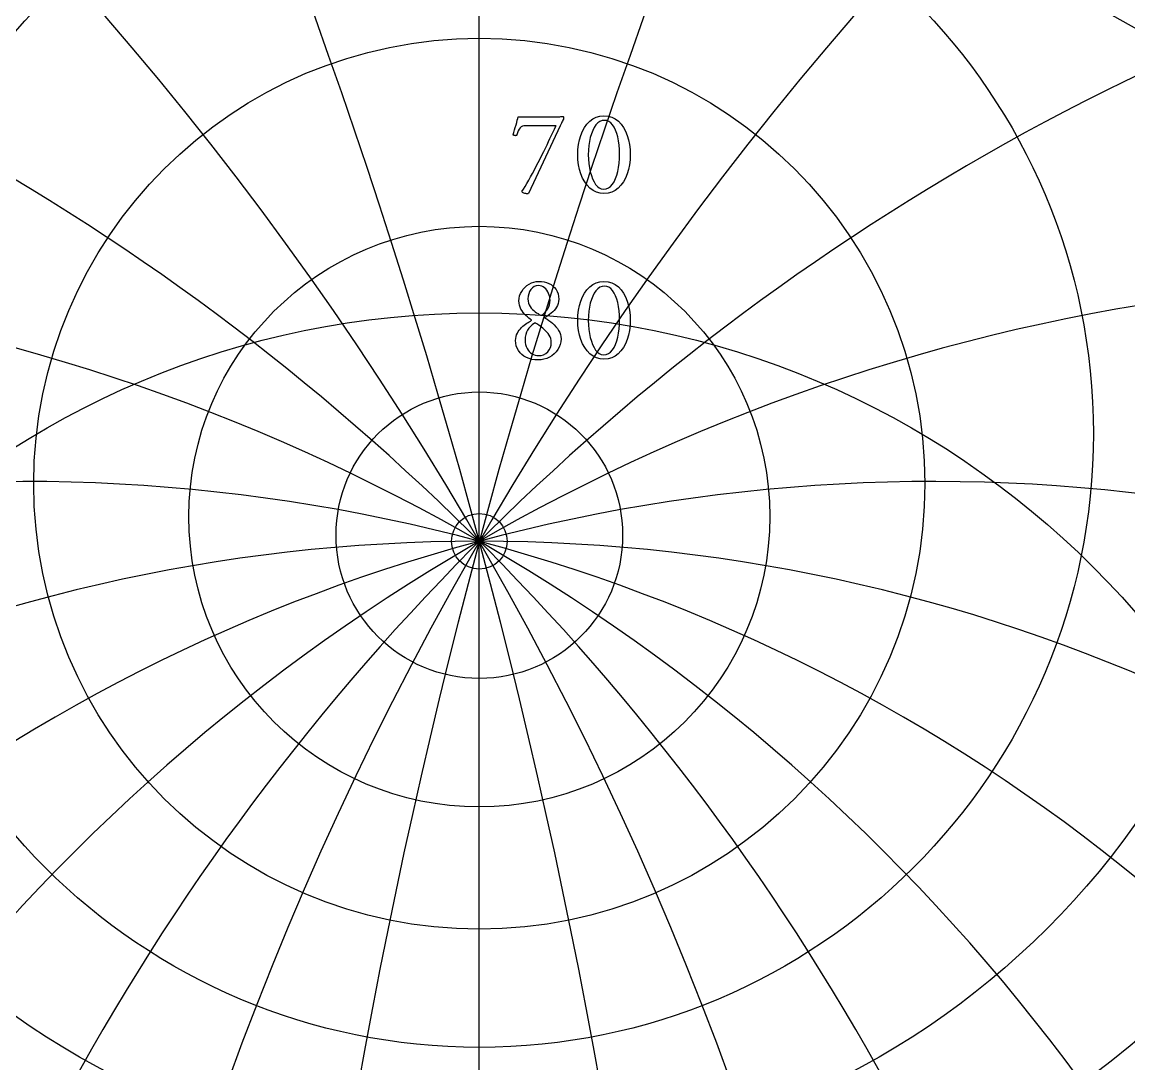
# Model space of a CAD drawing. Header units: millimetres. Extents: x -32.4 to 32.3, y -32.4 to 33.4.
# Drawn here: x -7.2 to 10.22, y 1.84 to 18.25 of the extents above; entities that cross this region are included whole.
import ezdxf

# ---------------------------------------------------------------- set-up
doc = ezdxf.new("R2010")
doc.units = ezdxf.units.MM
for name, color, linetype in [('CUT_OUTER', 1, 'Continuous'), ('ENGRAVE', 7, 'Continuous'), ('ENGRAVE_FINE', 8, 'Continuous'), ('TEXT', 5, 'Continuous')]:
    doc.layers.add(name, color=color, linetype=linetype)

msp = doc.modelspace()

# ---------------------------------------------------------------- linework, layer by layer
at = {"layer": 'CUT_OUTER'}
msp.add_arc((-0.0002, -0.0001), 32.35, 127.26523, 87.73645, dxfattribs=at)
at = {"layer": 'ENGRAVE'}
msp.add_lwpolyline([(0, -31.9), (0, 31.9)], dxfattribs=at)
for centre, radius in [((0, 0), 31.9), ((0, 14.5583), 16.1101), ((0, 12.9155), 12.6421), ((0, 11.769), 9.6664), ((0, 0), 20.8814), ((0, 10.9785), 7.0141), ((0, 10.4608), 4.5716), ((0, 0), 13.6687), ((0, 10.1672), 2.2559), ((0, 10.072), 0.438)]:
    msp.add_circle(centre, radius, dxfattribs=at)
for centre, radius, start, end in [((0, 16.9428), 20.3436, 152.65175, 27.34825), ((0, 20.5259), 25.8291, 183.831, 356.169), ((0, 26.2515), 33.5436, 206.89655, 333.10345), ((0, -16.6098), 26.6818, 38.5, 141.5), ((0, -16.6098), 26.6818, 38.5, 141.5)]:
    msp.add_arc(centre, radius, start, end, dxfattribs=at)
at = {"layer": 'ENGRAVE_FINE'}
for centre, radius, start, end in [((-99.5779, -16.6098), 103.0906, 5.264652, 27.419016), ((-99.5779, -16.6098), 103.0906, 5.264652, 27.419016), ((99.5779, -16.6098), 103.0906, 152.580984, 174.735348), ((99.5779, -16.6098), 103.0906, 152.580984, 174.735348), ((-46.2143, -16.6098), 53.3636, 10.69144, 55.74138), ((-46.2143, -16.6098), 53.3636, 10.69144, 55.74138), ((46.2143, -16.6098), 53.3636, 124.25862, 169.30856), ((46.2143, -16.6098), 53.3636, 124.25862, 169.30856), ((-26.6818, -16.6098), 37.7338, 16.46147, 85.90685), ((-26.6818, -16.6098), 37.7338, 16.46147, 85.90685), ((26.6818, -16.6098), 37.7338, 94.09315, 163.53853), ((26.6818, -16.6098), 37.7338, 94.09315, 163.53853), ((-15.4048, -16.6098), 30.8095, 22.79828, 117.66393), ((-15.4048, -16.6098), 30.8095, 22.79828, 117.66393), ((15.4048, -16.6098), 30.8095, 62.33607, 157.20172), ((15.4048, -16.6098), 30.8095, 62.33607, 157.20172), ((-7.1494, -16.6098), 27.623, 30.00143, 131.0588), ((-7.1494, -16.6098), 27.623, 30.00143, 131.0588), ((7.1494, -16.6098), 27.623, 48.9412, 149.99857), ((7.1494, -16.6098), 27.623, 48.9412, 149.99857)]:
    msp.add_arc(centre, radius, start, end, dxfattribs=at)
at = {"layer": 'TEXT'}
for points in [[(1.1851, 16.755), (1.2039, 16.7552), (1.2234, 16.7558), (1.2437, 16.7567), (1.2647, 16.7579), (1.2839, 16.7592), (1.2987, 16.7601), (1.3092, 16.7607), (1.3152, 16.7609), (1.3203, 16.7598), (1.324, 16.7565), (1.3262, 16.751), (1.3269, 16.7434), (1.3258, 16.7327), (1.3225, 16.7203), (1.3171, 16.706), (1.3094, 16.6899), (1.3005, 16.6726), (1.2914, 16.6547), (1.2821, 16.6362), (1.2725, 16.6171), (0.7732, 15.5505), (0.7698, 15.548), (0.7654, 15.5462), (0.7601, 15.5451), (0.7538, 15.5447), (0.7425, 15.5454), (0.73, 15.5474), (0.7163, 15.5507), (0.7013, 15.5554), (0.6877, 15.5609), (0.678, 15.5668), (0.6722, 15.573), (0.6702, 15.5797), (0.6951, 15.6185), (0.7212, 15.6613), (0.7486, 15.7079), (0.7771, 15.7584), (0.8064, 15.8116), (0.8361, 15.8662), (0.8662, 15.9223), (0.8966, 15.9799), (0.9268, 16.0379), (0.9563, 16.0955), (0.9851, 16.1525), (1.0131, 16.2091), (1.0401, 16.2642), (1.0656, 16.3167), (1.0896, 16.3667), (1.1122, 16.4141), (1.133, 16.4579), (1.1516, 16.4971), (1.168, 16.5317), (1.1822, 16.5617), (1.1936, 16.5859), (1.2018, 16.6032), (1.2067, 16.6136), (1.2084, 16.6171), (0.7266, 16.6171), (0.7001, 16.6149), (0.677, 16.6083), (0.6574, 16.5974), (0.6411, 16.5821), (0.627, 16.5621), (0.6139, 16.537), (0.6018, 16.5067), (0.5906, 16.4714), (0.5884, 16.4663), (0.5838, 16.4626), (0.5768, 16.4605), (0.5673, 16.4597), (0.5639, 16.46), (0.5598, 16.4607), (0.5547, 16.4619), (0.5488, 16.4636), (0.5429, 16.4656), (0.5379, 16.4675), (0.5337, 16.4694), (0.5304, 16.4714), (0.5428, 16.5104), (0.5549, 16.5498), (0.5666, 16.5896), (0.578, 16.6297), (0.5883, 16.6678), (0.5972, 16.7014), (0.6044, 16.7304), (0.61, 16.755)], [(1.9622, 16.7706), (2.0266, 16.7653), (2.0858, 16.7497), (2.1397, 16.7236), (2.1885, 16.687), (2.2318, 16.6418), (2.2696, 16.5896), (2.3018, 16.5306), (2.3284, 16.4646), (2.3492, 16.3935), (2.3641, 16.3191), (2.373, 16.2415), (2.376, 16.1605), (2.3729, 16.0796), (2.3638, 16.002), (2.3487, 15.9276), (2.3274, 15.8565), (2.3004, 15.7905), (2.2679, 15.7312), (2.23, 15.6787), (2.1866, 15.6331), (2.1379, 15.5961), (2.0843, 15.5697), (2.0257, 15.5539), (1.9622, 15.5486), (1.9002, 15.5539), (1.8427, 15.5697), (1.7895, 15.5961), (1.7407, 15.6331), (1.6968, 15.6787), (1.6584, 15.7312), (1.6254, 15.7905), (1.5979, 15.8565), (1.5762, 15.9276), (1.5608, 16.002), (1.5515, 16.0796), (1.5484, 16.1605), (1.5514, 16.2415), (1.5605, 16.3191), (1.5757, 16.3935), (1.5969, 16.4646), (1.624, 16.5306), (1.6567, 16.5896), (1.6949, 16.6418), (1.7388, 16.687), (1.7877, 16.7236), (1.8412, 16.7497), (1.8994, 16.7653), (1.9622, 16.7706)], [(1.9719, 16.7006), (1.9335, 16.6961), (1.8978, 16.6824), (1.865, 16.6596), (1.8349, 16.6278), (1.8079, 16.5883), (1.7842, 16.5425), (1.7637, 16.4906), (1.7465, 16.4325), (1.7329, 16.3696), (1.7232, 16.3033), (1.7174, 16.2336), (1.7154, 16.1605), (1.7174, 16.0882), (1.7232, 16.019), (1.7329, 15.9527), (1.7465, 15.8895), (1.7635, 15.8309), (1.7832, 15.7786), (1.8057, 15.7324), (1.831, 15.6923), (1.8588, 15.66), (1.8886, 15.637), (1.9205, 15.6231), (1.9544, 15.6185), (1.9953, 15.6233), (2.0326, 15.6375), (2.0662, 15.6611), (2.0962, 15.6943), (2.1226, 15.7353), (2.1455, 15.7827), (2.1649, 15.8363), (2.1807, 15.8963), (2.1931, 15.9608), (2.2019, 16.028), (2.2071, 16.0978), (2.2089, 16.1703), (2.207, 16.2432), (2.2014, 16.3123), (2.192, 16.3777), (2.1788, 16.4393), (2.1623, 16.496), (2.1428, 16.5467), (2.1205, 16.5912), (2.0952, 16.6297), (2.0675, 16.6607), (2.0377, 16.6829), (2.0058, 16.6962), (1.9719, 16.7006)], [(0.9383, 14.1651), (0.9802, 14.1631), (1.0202, 14.1569), (1.0584, 14.1465), (1.0947, 14.1321), (1.1284, 14.1138), (1.1586, 14.0918), (1.1853, 14.0662), (1.2084, 14.0369), (1.2271, 14.0041), (1.2404, 13.9679), (1.2485, 13.9283), (1.2511, 13.8854), (1.2489, 13.8497), (1.2424, 13.8164), (1.2315, 13.7856), (1.2162, 13.7571), (1.1978, 13.7309), (1.1775, 13.7066), (1.1555, 13.6843), (1.1316, 13.6639), (1.1072, 13.6452), (1.0833, 13.628), (1.0601, 13.6122), (1.0374, 13.5978), (1.0323, 13.5957), (1.0306, 13.593), (1.0323, 13.5898), (1.0374, 13.5862), (1.0665, 13.5694), (1.0955, 13.5502), (1.1243, 13.5286), (1.153, 13.5046), (1.1805, 13.4786), (1.2055, 13.4512), (1.2281, 13.4223), (1.2482, 13.3919), (1.2648, 13.3605), (1.2766, 13.3283), (1.2837, 13.2954), (1.2861, 13.2617), (1.2829, 13.2154), (1.2735, 13.1714), (1.2577, 13.1299), (1.2356, 13.0908), (1.2083, 13.0549), (1.1771, 13.023), (1.1418, 12.9952), (1.1025, 12.9713), (1.0604, 12.9522), (1.0168, 12.9385), (0.9716, 12.9303), (0.9247, 12.9276), (0.8747, 12.93), (0.8274, 12.9373), (0.7829, 12.9494), (0.7412, 12.9664), (0.7031, 12.9878), (0.6695, 13.0131), (0.6404, 13.0422), (0.6158, 13.0752), (0.5963, 13.1115), (0.5823, 13.1505), (0.574, 13.1922), (0.5712, 13.2365), (0.5729, 13.2668), (0.578, 13.2957), (0.5865, 13.3232), (0.5984, 13.3492), (0.6128, 13.3737), (0.629, 13.3968), (0.6468, 13.4184), (0.6664, 13.4385), (0.6868, 13.4572), (0.7074, 13.4745), (0.7281, 13.4903), (0.7489, 13.5046), (0.7689, 13.5176), (0.7871, 13.5294), (0.8034, 13.5399), (0.8179, 13.5493), (0.8208, 13.5521), (0.8218, 13.5546), (0.8208, 13.5569), (0.8179, 13.559), (0.798, 13.5719), (0.7773, 13.5874), (0.7558, 13.6054), (0.7334, 13.626), (0.7114, 13.6488), (0.6911, 13.6734), (0.6726, 13.6998), (0.6557, 13.728), (0.6417, 13.7579), (0.6316, 13.7892), (0.6256, 13.822), (0.6236, 13.8562), (0.6264, 13.8963), (0.6345, 13.9349), (0.6482, 13.9721), (0.6673, 14.0078), (0.6909, 14.0411), (0.7181, 14.0711), (0.7487, 14.0979), (0.7829, 14.1214), (0.8196, 14.1405), (0.8577, 14.1542), (0.8973, 14.1624), (0.9383, 14.1651)], [(1.9622, 14.1612), (2.0266, 14.156), (2.0858, 14.1404), (2.1397, 14.1142), (2.1885, 14.0777), (2.2318, 14.0325), (2.2696, 13.9803), (2.3018, 13.9212), (2.3284, 13.8553), (2.3492, 13.7842), (2.3641, 13.7098), (2.373, 13.6321), (2.376, 13.5512), (2.3729, 13.4703), (2.3638, 13.3926), (2.3487, 13.3183), (2.3274, 13.2472), (2.3004, 13.1811), (2.2679, 13.1219), (2.23, 13.0694), (2.1866, 13.0238), (2.1379, 12.9868), (2.0843, 12.9604), (2.0257, 12.9445), (1.9622, 12.9393), (1.9002, 12.9445), (1.8427, 12.9604), (1.7895, 12.9868), (1.7407, 13.0238), (1.6968, 13.0694), (1.6584, 13.1219), (1.6254, 13.1811), (1.5979, 13.2472), (1.5762, 13.3183), (1.5608, 13.3926), (1.5515, 13.4703), (1.5484, 13.5512), (1.5514, 13.6321), (1.5605, 13.7098), (1.5757, 13.7842), (1.5969, 13.8553), (1.624, 13.9212), (1.6567, 13.9803), (1.6949, 14.0325), (1.7388, 14.0777), (1.7877, 14.1142), (1.8412, 14.1404), (1.8994, 14.156), (1.9622, 14.1612)], [(0.9286, 14.0991), (0.8959, 14.0952), (0.8657, 14.0835), (0.8381, 14.0641), (0.813, 14.0369), (0.7922, 14.0044), (0.7773, 13.9689), (0.7684, 13.9305), (0.7654, 13.8893), (0.7676, 13.8547), (0.7739, 13.823), (0.7846, 13.794), (0.7994, 13.7678), (0.8172, 13.7442), (0.8366, 13.7229), (0.8575, 13.7039), (0.8801, 13.6872), (0.9026, 13.6723), (0.9238, 13.6586), (0.9434, 13.646), (0.9617, 13.6348), (0.9638, 13.6339), (0.9665, 13.6333), (0.9697, 13.6329), (0.9733, 13.6328), (0.9742, 13.6328), (0.9748, 13.6328), (0.9751, 13.6328), (0.9753, 13.6328), (0.978, 13.6329), (0.9806, 13.6333), (0.9829, 13.6339), (0.985, 13.6348), (1.0127, 13.6554), (1.0374, 13.6785), (1.0593, 13.704), (1.0782, 13.7319), (1.0935, 13.7622), (1.1044, 13.795), (1.111, 13.8302), (1.1132, 13.8679), (1.1118, 13.8958), (1.1076, 13.9232), (1.1006, 13.9502), (1.0908, 13.9767), (1.0785, 14.0018), (1.0639, 14.0248), (1.047, 14.0455), (1.0277, 14.0641), (1.0062, 14.0794), (0.9825, 14.0903), (0.9567, 14.0969), (0.9286, 14.0991)], [(1.9719, 14.0913), (1.9335, 14.0867), (1.8978, 14.0731), (1.865, 14.0503), (1.8349, 14.0184), (1.8079, 13.9789), (1.7842, 13.9332), (1.7637, 13.8813), (1.7465, 13.8232), (1.7329, 13.7603), (1.7232, 13.694), (1.7174, 13.6243), (1.7154, 13.5512), (1.7174, 13.4789), (1.7232, 13.4096), (1.7329, 13.3434), (1.7465, 13.2802), (1.7635, 13.2216), (1.7832, 13.1692), (1.8057, 13.123), (1.831, 13.083), (1.8588, 13.0507), (1.8886, 13.0276), (1.9205, 13.0138), (1.9544, 13.0092), (1.9953, 13.0139), (2.0326, 13.0281), (2.0662, 13.0518), (2.0962, 13.085), (2.1226, 13.126), (2.1455, 13.1734), (2.1649, 13.227), (2.1807, 13.287), (2.1931, 13.3515), (2.2019, 13.4186), (2.2071, 13.4884), (2.2089, 13.5609), (2.207, 13.6338), (2.2014, 13.703), (2.192, 13.7684), (2.1788, 13.83), (2.1623, 13.8867), (2.1428, 13.9373), (2.1205, 13.9819), (2.0952, 14.0204), (2.0675, 14.0514), (2.0377, 14.0736), (2.0058, 14.0869), (1.9719, 14.0913)], [(0.9286, 12.9956), (0.9729, 12.9992), (1.0124, 13.0102), (1.0472, 13.0284), (1.0773, 13.0539), (1.1015, 13.0853), (1.1188, 13.1214), (1.1292, 13.1621), (1.1326, 13.2073), (1.1306, 13.2361), (1.1244, 13.2639), (1.114, 13.2909), (1.0996, 13.3171), (1.0824, 13.3421), (1.0637, 13.3657), (1.0435, 13.3878), (1.0219, 13.4084), (0.9999, 13.4274), (0.9787, 13.4446), (0.9581, 13.46), (0.9383, 13.4735), (0.9207, 13.4849), (0.9068, 13.4939), (0.8965, 13.5005), (0.8898, 13.5046), (0.8861, 13.5063), (0.883, 13.5075), (0.8803, 13.5082), (0.8781, 13.5085), (0.8754, 13.5084), (0.8733, 13.508), (0.8716, 13.5074), (0.8703, 13.5065), (0.8341, 13.4814), (0.8031, 13.4546), (0.7773, 13.426), (0.7567, 13.3958), (0.741, 13.3629), (0.7297, 13.3263), (0.723, 13.2862), (0.7208, 13.2423), (0.7227, 13.2049), (0.7285, 13.1702), (0.7382, 13.1383), (0.7518, 13.1092), (0.7684, 13.0832), (0.7871, 13.0604), (0.8078, 13.0409), (0.8305, 13.0247), (0.8545, 13.012), (0.8788, 13.0029), (0.9036, 12.9974), (0.9286, 12.9956)]]:
    msp.add_lwpolyline(points, close=True, dxfattribs=at)

doc.saveas('drawing.dxf')
